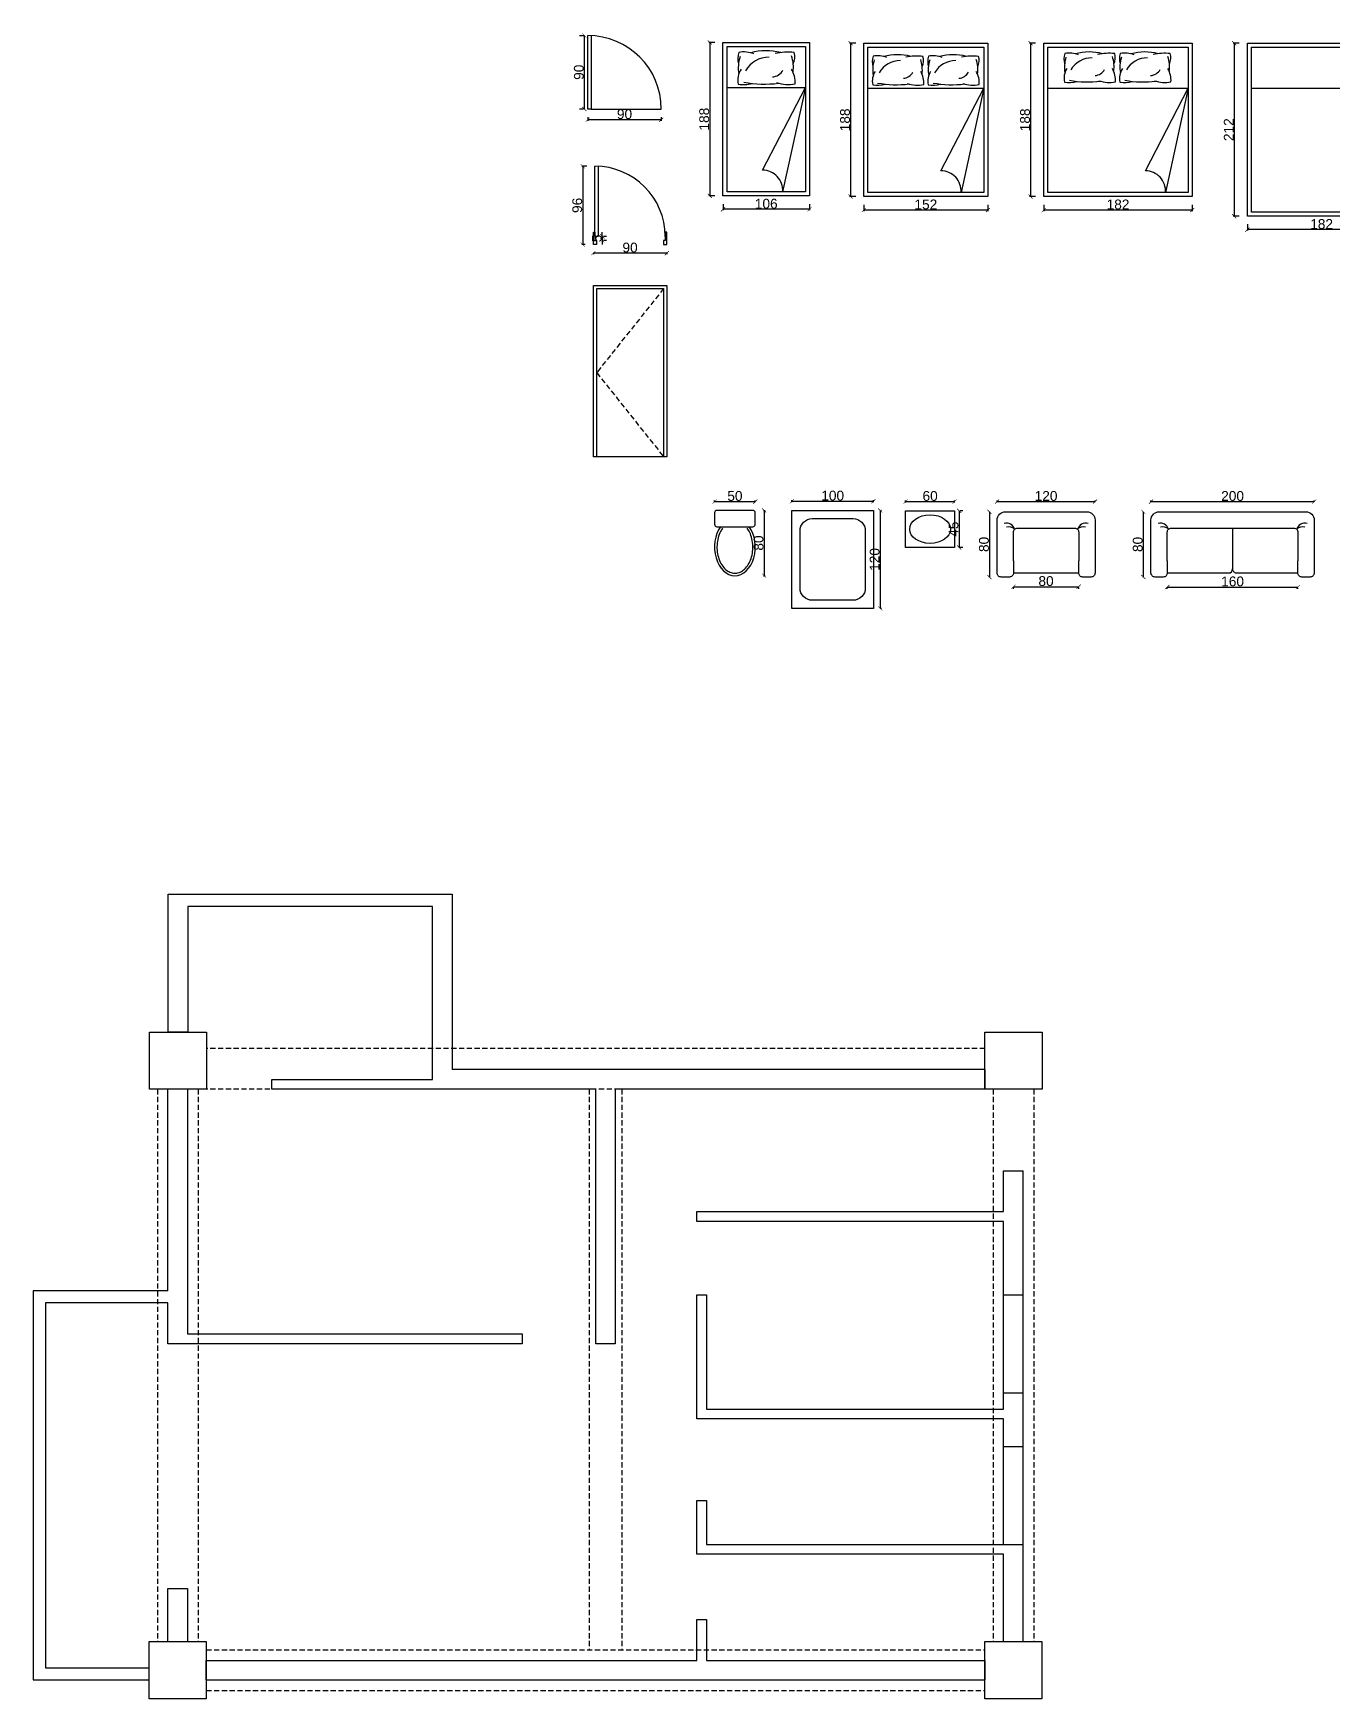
# Model space of a CAD drawing. Header units: millimetres. Extents: x -2628 to 3435, y -3699 to 2704.
# Drawn here: x 415 to 2008, y 663 to 2704 of the extents above; entities that cross this region are included whole.
import ezdxf

# ---------------------------------------------------------------- set-up
doc = ezdxf.new("R2010")
doc.units = ezdxf.units.MM
doc.header["$PDMODE"] = 35
doc.linetypes.add('HIDDEN', pattern=[9.525, 6.35, -3.175])
for name, color, linetype in [('01-結構住', 1, 'Continuous'), ('02-結構樑', 252, 'HIDDEN'), ('03-結構牆', 253, 'Continuous'), ('04-門線', 94, 'Continuous'), ('06-傢俱', 6, 'Continuous'), ('07-衛浴', 160, 'Continuous'), ('10-標註', 140, 'Continuous')]:
    doc.layers.add(name, color=color, linetype=linetype)
doc.styles.get("Standard").update_dxf_attribs({"font": 'arial.ttf'})
doc.dimstyles.new('ISO-30', dxfattribs={"dimtxt": 12, "dimasz": 5, "dimexe": 1.25, "dimexo": 10, "dimtad": 1, "dimdec": 1, "dimrnd": 0.5, "dimdsep": 46, "dimtxsty": 'Standard', "dimblk": 'ARCHTICK', "dimcen": 2.5, "dimadec": 0, "dimazin": 0, "dimtfac": 1, "dimtdec": 1, "dimtix": 1, "dimtmove": 0, "dimatfit": 3, "dimldrblk": 'ARCHTICK', "dimfxl": 15, "dimarcsym": 0})

# ---------------------------------------------------------------- blocks, each defined once
blk = doc.blocks.new('_ArchTick')
at = {"color": 0, "linetype": 'ByBlock', "const_width": 0.15}
blk.add_lwpolyline([(-0.5, -0.5), (0.5, 0.5)], dxfattribs=at)
blk = doc.blocks.new('*D1')
at = {"layer": '10-標註', "color": 0, "lineweight": -2, "transparency": 16777216}
for p, q in [((1250.1, 2129.6), (1250.1, 2131.6)), ((1250.1, 2130.3), (1300.1, 2130.3)), ((1300.1, 2129.6), (1300.1, 2131.6))]:
    blk.add_line(p, q, dxfattribs=at)
at = {"layer": 'Defpoints', "color": 0, "transparency": 16777216}
for p in [(1300.1, 2130.3), (1250.1, 2119.6), (1300.1, 2119.6)]:
    blk.add_point(p, dxfattribs=at)
at = {"layer": '10-標註', "color": 0, "lineweight": -2, "transparency": 16777216, "xscale": 5, "yscale": 5, "zscale": 5, "rotation": 180}
blk.add_blockref('_ArchTick', (1250.1, 2130.3), dxfattribs=at)
at = {"layer": '10-標註', "color": 0, "lineweight": -2, "transparency": 16777216, "xscale": 5, "yscale": 5, "zscale": 5}
blk.add_blockref('_ArchTick', (1300.1, 2130.3), dxfattribs=at)
at = {"layer": '10-標註', "color": 0, "transparency": 16777216, "insert": (1275.1, 2137.1), "char_height": 12, "attachment_point": 5}
blk.add_mtext('50', dxfattribs=at)
blk = doc.blocks.new('*D2')
at = {"layer": '10-標註', "color": 0, "lineweight": -2, "transparency": 16777216}
for p, q in [((1310.1, 2119.5), (1312.1, 2119.5)), ((1310.9, 2119.5), (1310.9, 2039.5)), ((1310.1, 2039.5), (1312.1, 2039.5))]:
    blk.add_line(p, q, dxfattribs=at)
at = {"layer": 'Defpoints', "color": 0, "transparency": 16777216}
for p in [(1300.1, 2119.5), (1300.1, 2039.5), (1310.9, 2039.5)]:
    blk.add_point(p, dxfattribs=at)
at = {"layer": '10-標註', "color": 0, "lineweight": -2, "transparency": 16777216, "xscale": 5, "yscale": 5, "zscale": 5}
for p, rotation in [((1310.9, 2119.5), 90), ((1310.9, 2039.5), 270)]:
    blk.add_blockref('_ArchTick', p, dxfattribs=dict(at, rotation=rotation))
at = {"layer": '10-標註', "color": 0, "transparency": 16777216, "insert": (1304.1, 2079.5), "char_height": 12, "attachment_point": 5, "rotation": 90}
blk.add_mtext('80', dxfattribs=at)
blk = doc.blocks.new('*D3')
at = {"layer": '10-標註', "color": 0, "lineweight": -2, "transparency": 16777216}
for p, q in [((1344.9, 2129.4), (1344.9, 2132)), ((1344.9, 2130.7), (1444.9, 2130.7)), ((1444.9, 2129.4), (1444.9, 2132))]:
    blk.add_line(p, q, dxfattribs=at)
at = {"layer": 'Defpoints', "color": 0, "transparency": 16777216}
for p in [(1444.9, 2130.7), (1344.9, 2119.4), (1444.9, 2119.4)]:
    blk.add_point(p, dxfattribs=at)
at = {"layer": '10-標註', "color": 0, "lineweight": -2, "transparency": 16777216, "xscale": 5, "yscale": 5, "zscale": 5, "rotation": 180}
blk.add_blockref('_ArchTick', (1344.9, 2130.7), dxfattribs=at)
at = {"layer": '10-標註', "color": 0, "lineweight": -2, "transparency": 16777216, "xscale": 5, "yscale": 5, "zscale": 5}
blk.add_blockref('_ArchTick', (1444.9, 2130.7), dxfattribs=at)
at = {"layer": '10-標註', "color": 0, "transparency": 16777216, "insert": (1394.9, 2137.5), "char_height": 12, "attachment_point": 5}
blk.add_mtext('100', dxfattribs=at)
blk = doc.blocks.new('*D4')
at = {"layer": '10-標註', "color": 0, "lineweight": -2, "transparency": 16777216}
for p, q in [((1453.2, 2119.4), (1453.2, 1999.4)), ((1454.9, 2119.4), (1454.4, 2119.4)), ((1454.9, 1999.4), (1454.4, 1999.4))]:
    blk.add_line(p, q, dxfattribs=at)
at = {"layer": 'Defpoints', "color": 0, "transparency": 16777216}
for p in [(1444.9, 2119.4), (1444.9, 1999.4), (1453.2, 1999.4)]:
    blk.add_point(p, dxfattribs=at)
at = {"layer": '10-標註', "color": 0, "lineweight": -2, "transparency": 16777216, "xscale": 5, "yscale": 5, "zscale": 5}
for p, rotation in [((1453.2, 2119.4), 90), ((1453.2, 1999.4), 270)]:
    blk.add_blockref('_ArchTick', p, dxfattribs=dict(at, rotation=rotation))
at = {"layer": '10-標註', "color": 0, "transparency": 16777216, "insert": (1446.4, 2059.4), "char_height": 12, "attachment_point": 5, "rotation": 90}
blk.add_mtext('120', dxfattribs=at)
blk = doc.blocks.new('*D5')
at = {"layer": '10-標註', "color": 0, "lineweight": -2, "transparency": 16777216}
for p, q in [((1484.3, 2129), (1484.3, 2131.6)), ((1484.3, 2130.3), (1544.3, 2130.3)), ((1544.3, 2129), (1544.3, 2131.6))]:
    blk.add_line(p, q, dxfattribs=at)
at = {"layer": 'Defpoints', "color": 0, "transparency": 16777216}
for p in [(1544.3, 2130.3), (1484.3, 2119), (1544.3, 2119)]:
    blk.add_point(p, dxfattribs=at)
at = {"layer": '10-標註', "color": 0, "lineweight": -2, "transparency": 16777216, "xscale": 5, "yscale": 5, "zscale": 5, "rotation": 180}
blk.add_blockref('_ArchTick', (1484.3, 2130.3), dxfattribs=at)
at = {"layer": '10-標註', "color": 0, "lineweight": -2, "transparency": 16777216, "xscale": 5, "yscale": 5, "zscale": 5}
blk.add_blockref('_ArchTick', (1544.3, 2130.3), dxfattribs=at)
at = {"layer": '10-標註', "color": 0, "transparency": 16777216, "insert": (1514.3, 2137.1), "char_height": 12, "attachment_point": 5}
blk.add_mtext('60', dxfattribs=at)
blk = doc.blocks.new('*D6')
at = {"layer": '10-標註', "color": 0, "lineweight": -2, "transparency": 16777216}
for p, q in [((1549.9, 2119), (1549.9, 2074)), ((1554.3, 2119), (1551.1, 2119)), ((1554.3, 2074), (1551.1, 2074))]:
    blk.add_line(p, q, dxfattribs=at)
at = {"layer": 'Defpoints', "color": 0, "transparency": 16777216}
for p in [(1544.3, 2119), (1544.3, 2074), (1549.9, 2074)]:
    blk.add_point(p, dxfattribs=at)
at = {"layer": '10-標註', "color": 0, "lineweight": -2, "transparency": 16777216, "xscale": 5, "yscale": 5, "zscale": 5}
for p, rotation in [((1549.9, 2119), 90), ((1549.9, 2074), 270)]:
    blk.add_blockref('_ArchTick', p, dxfattribs=dict(at, rotation=rotation))
at = {"layer": '10-標註', "color": 0, "transparency": 16777216, "insert": (1543.1, 2096.5), "char_height": 12, "attachment_point": 5, "rotation": 90}
blk.add_mtext('45', dxfattribs=at)
blk = doc.blocks.new('*D7')
at = {"layer": '10-標註', "color": 0, "lineweight": -2, "transparency": 16777216}
for p, q in [((1596.4, 2130), (1596.4, 2131.6)), ((1596.4, 2130.3), (1716.4, 2130.3)), ((1716.4, 2130), (1716.4, 2131.6))]:
    blk.add_line(p, q, dxfattribs=at)
at = {"layer": 'Defpoints', "color": 0, "transparency": 16777216}
for p in [(1716.4, 2130.3), (1596.4, 2120), (1716.4, 2120)]:
    blk.add_point(p, dxfattribs=at)
at = {"layer": '10-標註', "color": 0, "lineweight": -2, "transparency": 16777216, "xscale": 5, "yscale": 5, "zscale": 5, "rotation": 180}
blk.add_blockref('_ArchTick', (1596.4, 2130.3), dxfattribs=at)
at = {"layer": '10-標註', "color": 0, "lineweight": -2, "transparency": 16777216, "xscale": 5, "yscale": 5, "zscale": 5}
blk.add_blockref('_ArchTick', (1716.4, 2130.3), dxfattribs=at)
at = {"layer": '10-標註', "color": 0, "transparency": 16777216, "insert": (1656.4, 2137.1), "char_height": 12, "attachment_point": 5}
blk.add_mtext('120', dxfattribs=at)
blk = doc.blocks.new('*D8')
at = {"layer": '10-標註', "color": 0, "lineweight": -2, "transparency": 16777216}
for p, q in [((1585.8, 2117.8), (1585.8, 2117.8)), ((1587, 2117.8), (1587, 2037.8)), ((1585.8, 2037.8), (1585.8, 2037.8))]:
    blk.add_line(p, q, dxfattribs=at)
at = {"layer": 'Defpoints', "color": 0, "transparency": 16777216}
for p in [(1595.8, 2117.8), (1587, 2037.8), (1595.8, 2037.8)]:
    blk.add_point(p, dxfattribs=at)
at = {"layer": '10-標註', "color": 0, "lineweight": -2, "transparency": 16777216, "xscale": 5, "yscale": 5, "zscale": 5}
for p, rotation in [((1587, 2117.8), 90), ((1587, 2037.8), 270)]:
    blk.add_blockref('_ArchTick', p, dxfattribs=dict(at, rotation=rotation))
at = {"layer": '10-標註', "color": 0, "transparency": 16777216, "insert": (1580.3, 2077.8), "char_height": 12, "attachment_point": 5, "rotation": 90}
blk.add_mtext('80', dxfattribs=at)
blk = doc.blocks.new('*D9')
at = {"layer": '10-標註', "color": 0, "lineweight": -2, "transparency": 16777216}
for p, q in [((1785, 2130), (1785, 2131.6)), ((1785, 2130.3), (1985, 2130.3)), ((1985, 2130), (1985, 2131.6))]:
    blk.add_line(p, q, dxfattribs=at)
at = {"layer": 'Defpoints', "color": 0, "transparency": 16777216}
for p in [(1985, 2130.3), (1785, 2120), (1985, 2120)]:
    blk.add_point(p, dxfattribs=at)
at = {"layer": '10-標註', "color": 0, "lineweight": -2, "transparency": 16777216, "xscale": 5, "yscale": 5, "zscale": 5, "rotation": 180}
blk.add_blockref('_ArchTick', (1785, 2130.3), dxfattribs=at)
at = {"layer": '10-標註', "color": 0, "lineweight": -2, "transparency": 16777216, "xscale": 5, "yscale": 5, "zscale": 5}
blk.add_blockref('_ArchTick', (1985, 2130.3), dxfattribs=at)
at = {"layer": '10-標註', "color": 0, "transparency": 16777216, "insert": (1885, 2137.1), "char_height": 12, "attachment_point": 5}
blk.add_mtext('200', dxfattribs=at)
blk = doc.blocks.new('*D10')
at = {"layer": '10-標註', "color": 0, "lineweight": -2, "transparency": 16777216}
for p, q in [((1774.3, 2117.8), (1774.3, 2117.8)), ((1775.6, 2117.8), (1775.6, 2037.8)), ((1774.3, 2037.8), (1774.3, 2037.8))]:
    blk.add_line(p, q, dxfattribs=at)
at = {"layer": 'Defpoints', "color": 0, "transparency": 16777216}
for p in [(1784.3, 2117.8), (1775.6, 2037.8), (1784.3, 2037.8)]:
    blk.add_point(p, dxfattribs=at)
at = {"layer": '10-標註', "color": 0, "lineweight": -2, "transparency": 16777216, "xscale": 5, "yscale": 5, "zscale": 5}
for p, rotation in [((1775.6, 2117.8), 90), ((1775.6, 2037.8), 270)]:
    blk.add_blockref('_ArchTick', p, dxfattribs=dict(at, rotation=rotation))
at = {"layer": '10-標註', "color": 0, "transparency": 16777216, "insert": (1768.8, 2077.8), "char_height": 12, "attachment_point": 5, "rotation": 90}
blk.add_mtext('80', dxfattribs=at)
blk = doc.blocks.new('*D11')
at = {"layer": '10-標註', "color": 0, "lineweight": -2, "transparency": 16777216}
for p, q in [((1616.4, 2026), (1696.4, 2026)), ((1616.4, 2023.5), (1616.4, 2024.8)), ((1696.4, 2023.5), (1696.4, 2024.8))]:
    blk.add_line(p, q, dxfattribs=at)
at = {"layer": 'Defpoints', "color": 0, "transparency": 16777216}
for p in [(1616.4, 2033.5), (1696.4, 2033.5), (1696.4, 2026)]:
    blk.add_point(p, dxfattribs=at)
at = {"layer": '10-標註', "color": 0, "lineweight": -2, "transparency": 16777216, "xscale": 5, "yscale": 5, "zscale": 5, "rotation": 180}
blk.add_blockref('_ArchTick', (1616.4, 2026), dxfattribs=at)
at = {"layer": '10-標註', "color": 0, "lineweight": -2, "transparency": 16777216, "xscale": 5, "yscale": 5, "zscale": 5}
blk.add_blockref('_ArchTick', (1696.4, 2026), dxfattribs=at)
at = {"layer": '10-標註', "color": 0, "transparency": 16777216, "insert": (1656.4, 2032.8), "char_height": 12, "attachment_point": 5}
blk.add_mtext('80', dxfattribs=at)
blk = doc.blocks.new('*D12')
at = {"layer": '10-標註', "color": 0, "lineweight": -2, "transparency": 16777216}
for p, q in [((1805, 2025.6), (1965, 2025.6)), ((1805, 2023.3), (1805, 2024.4)), ((1965, 2023.3), (1965, 2024.4))]:
    blk.add_line(p, q, dxfattribs=at)
at = {"layer": 'Defpoints', "color": 0, "transparency": 16777216}
for p in [(1805, 2033.3), (1965, 2033.3), (1965, 2025.6)]:
    blk.add_point(p, dxfattribs=at)
at = {"layer": '10-標註', "color": 0, "lineweight": -2, "transparency": 16777216, "xscale": 5, "yscale": 5, "zscale": 5, "rotation": 180}
blk.add_blockref('_ArchTick', (1805, 2025.6), dxfattribs=at)
at = {"layer": '10-標註', "color": 0, "lineweight": -2, "transparency": 16777216, "xscale": 5, "yscale": 5, "zscale": 5}
blk.add_blockref('_ArchTick', (1965, 2025.6), dxfattribs=at)
at = {"layer": '10-標註', "color": 0, "transparency": 16777216, "insert": (1885, 2032.4), "char_height": 12, "attachment_point": 5}
blk.add_mtext('160', dxfattribs=at)
blk = doc.blocks.new('*D28')
at = {"layer": '10-標註', "color": 0, "lineweight": -2, "transparency": 16777216}
for p, q in [((1084.8, 2701.5), (1089.4, 2701.5)), ((1090.6, 2611.5), (1090.6, 2701.5)), ((1084.8, 2611.5), (1089.4, 2611.5))]:
    blk.add_line(p, q, dxfattribs=at)
at = {"layer": 'Defpoints', "color": 0, "transparency": 16777216}
for p in [(1090.6, 2701.5), (1094.8, 2701.5), (1094.8, 2611.5)]:
    blk.add_point(p, dxfattribs=at)
at = {"layer": '10-標註', "color": 0, "lineweight": -2, "transparency": 16777216, "xscale": 5, "yscale": 5, "zscale": 5}
for p, rotation in [((1090.6, 2701.5), 90), ((1090.6, 2611.5), 270)]:
    blk.add_blockref('_ArchTick', p, dxfattribs=dict(at, rotation=rotation))
at = {"layer": '10-標註', "color": 0, "transparency": 16777216, "insert": (1083.9, 2656.5), "char_height": 12, "attachment_point": 5, "rotation": 90}
blk.add_mtext('90', dxfattribs=at)
blk = doc.blocks.new('*D29')
at = {"layer": '10-標註', "color": 0, "lineweight": -2, "transparency": 16777216}
for p, q in [((1112.6, 2455.3), (1112.6, 2460.3)), ((1112.6, 2455.3), (1112.6, 2450.3)), ((1112.6, 2450.3), (1112.6, 2445.3)), ((1117.6, 2455.3), (1113.9, 2455.3)), ((1117.6, 2450.3), (1113.9, 2450.3))]:
    blk.add_line(p, q, dxfattribs=at)
at = {"layer": 'Defpoints', "color": 0, "transparency": 16777216}
for p in [(1107.6, 2455.3), (1107.6, 2450.3), (1112.6, 2450.3)]:
    blk.add_point(p, dxfattribs=at)
at = {"layer": '10-標註', "color": 0, "lineweight": -2, "transparency": 16777216, "xscale": 5, "yscale": 5, "zscale": 5}
for p, rotation in [((1112.6, 2455.3), 270), ((1112.6, 2450.3), 90)]:
    blk.add_blockref('_ArchTick', p, dxfattribs=dict(at, rotation=rotation))
at = {"layer": '10-標註', "color": 0, "transparency": 16777216, "insert": (1105.9, 2452.8), "char_height": 12, "attachment_point": 5, "rotation": 90}
blk.add_mtext('5', dxfattribs=at)
blk = doc.blocks.new('*D30')
at = {"layer": '10-標註', "color": 0, "lineweight": -2, "transparency": 16777216}
for p, q in [((1093.6, 2541.3), (1087.4, 2541.3)), ((1088.6, 2541.3), (1088.6, 2445.3)), ((1091.6, 2445.3), (1087.4, 2445.3))]:
    blk.add_line(p, q, dxfattribs=at)
at = {"layer": 'Defpoints', "color": 0, "transparency": 16777216}
for p in [(1103.6, 2541.3), (1088.6, 2445.3), (1101.6, 2445.3)]:
    blk.add_point(p, dxfattribs=at)
at = {"layer": '10-標註', "color": 0, "lineweight": -2, "transparency": 16777216, "xscale": 5, "yscale": 5, "zscale": 5}
for p, rotation in [((1088.6, 2541.3), 90), ((1088.6, 2445.3), 270)]:
    blk.add_blockref('_ArchTick', p, dxfattribs=dict(at, rotation=rotation))
at = {"layer": '10-標註', "color": 0, "transparency": 16777216, "insert": (1081.9, 2493.3), "char_height": 12, "attachment_point": 5, "rotation": 90}
blk.add_mtext('96', dxfattribs=at)
blk = doc.blocks.new('*D31')
at = {"layer": '10-標註', "color": 0, "lineweight": -2, "transparency": 16777216}
for p, q in [((1101.6, 2435.3), (1101.6, 2433.6)), ((1191.6, 2434.8), (1101.6, 2434.8)), ((1191.6, 2435.3), (1191.6, 2433.6))]:
    blk.add_line(p, q, dxfattribs=at)
at = {"layer": 'Defpoints', "color": 0, "transparency": 16777216}
for p in [(1101.6, 2445.3), (1101.6, 2434.8), (1191.6, 2445.3)]:
    blk.add_point(p, dxfattribs=at)
at = {"layer": '10-標註', "color": 0, "lineweight": -2, "transparency": 16777216, "xscale": 5, "yscale": 5, "zscale": 5, "rotation": 180}
blk.add_blockref('_ArchTick', (1101.6, 2434.8), dxfattribs=at)
at = {"layer": '10-標註', "color": 0, "lineweight": -2, "transparency": 16777216, "xscale": 5, "yscale": 5, "zscale": 5}
blk.add_blockref('_ArchTick', (1191.6, 2434.8), dxfattribs=at)
at = {"layer": '10-標註', "color": 0, "transparency": 16777216, "insert": (1146.6, 2441.6), "char_height": 12, "attachment_point": 5}
blk.add_mtext('90', dxfattribs=at)
blk = doc.blocks.new('*D32')
at = {"layer": '10-標註', "color": 0, "lineweight": -2, "transparency": 16777216}
for p, q in [((1094.8, 2601.5), (1094.8, 2597.1)), ((1184.8, 2598.3), (1094.8, 2598.3)), ((1184.8, 2601.5), (1184.8, 2597.1))]:
    blk.add_line(p, q, dxfattribs=at)
at = {"layer": 'Defpoints', "color": 0, "transparency": 16777216}
for p in [(1094.8, 2611.5), (1094.8, 2598.3), (1184.8, 2611.5)]:
    blk.add_point(p, dxfattribs=at)
at = {"layer": '10-標註', "color": 0, "lineweight": -2, "transparency": 16777216, "xscale": 5, "yscale": 5, "zscale": 5, "rotation": 180}
blk.add_blockref('_ArchTick', (1094.8, 2598.3), dxfattribs=at)
at = {"layer": '10-標註', "color": 0, "lineweight": -2, "transparency": 16777216, "xscale": 5, "yscale": 5, "zscale": 5}
blk.add_blockref('_ArchTick', (1184.8, 2598.3), dxfattribs=at)
at = {"layer": '10-標註', "color": 0, "transparency": 16777216, "insert": (1139.8, 2605.1), "char_height": 12, "attachment_point": 5}
blk.add_mtext('90', dxfattribs=at)
blk = doc.blocks.new('*D33')
at = {"layer": '10-標註', "color": 0, "lineweight": -2, "transparency": 16777216}
for p, q in [((1250.5, 2693), (1243, 2693)), ((1244.3, 2693), (1244.3, 2505)), ((1250.5, 2505), (1243, 2505))]:
    blk.add_line(p, q, dxfattribs=at)
at = {"layer": 'Defpoints', "color": 0, "transparency": 16777216}
for p in [(1260.5, 2693), (1244.3, 2505), (1260.5, 2505)]:
    blk.add_point(p, dxfattribs=at)
at = {"layer": '10-標註', "color": 0, "lineweight": -2, "transparency": 16777216, "xscale": 5, "yscale": 5, "zscale": 5}
for p, rotation in [((1244.3, 2693), 90), ((1244.3, 2505), 270)]:
    blk.add_blockref('_ArchTick', p, dxfattribs=dict(at, rotation=rotation))
at = {"layer": '10-標註', "color": 0, "transparency": 16777216, "insert": (1237.5, 2599), "char_height": 12, "attachment_point": 5, "rotation": 90}
blk.add_mtext('188', dxfattribs=at)
blk = doc.blocks.new('*D34')
at = {"layer": '10-標註', "color": 0, "lineweight": -2, "transparency": 16777216}
for p, q in [((1260.5, 2495), (1260.5, 2487.3)), ((1366.5, 2495), (1366.5, 2487.3)), ((1366.5, 2488.5), (1260.5, 2488.5))]:
    blk.add_line(p, q, dxfattribs=at)
at = {"layer": 'Defpoints', "color": 0, "transparency": 16777216}
for p in [(1260.5, 2505), (1366.5, 2505), (1260.5, 2488.5)]:
    blk.add_point(p, dxfattribs=at)
at = {"layer": '10-標註', "color": 0, "lineweight": -2, "transparency": 16777216, "xscale": 5, "yscale": 5, "zscale": 5, "rotation": 180}
blk.add_blockref('_ArchTick', (1260.5, 2488.5), dxfattribs=at)
at = {"layer": '10-標註', "color": 0, "lineweight": -2, "transparency": 16777216, "xscale": 5, "yscale": 5, "zscale": 5}
blk.add_blockref('_ArchTick', (1366.5, 2488.5), dxfattribs=at)
at = {"layer": '10-標註', "color": 0, "transparency": 16777216, "insert": (1313.5, 2495.3), "char_height": 12, "attachment_point": 5}
blk.add_mtext('106', dxfattribs=at)
blk = doc.blocks.new('*D36')
at = {"layer": '10-標註', "color": 0, "lineweight": -2, "transparency": 16777216}
for p, q in [((1423.1, 2692.1), (1415.6, 2692.1)), ((1416.9, 2692.1), (1416.9, 2504.1)), ((1423.1, 2504.1), (1415.6, 2504.1))]:
    blk.add_line(p, q, dxfattribs=at)
at = {"layer": 'Defpoints', "color": 0, "transparency": 16777216}
for p in [(1433.1, 2692.1), (1416.9, 2504.1), (1433.1, 2504.1)]:
    blk.add_point(p, dxfattribs=at)
at = {"layer": '10-標註', "color": 0, "lineweight": -2, "transparency": 16777216, "xscale": 5, "yscale": 5, "zscale": 5}
for p, rotation in [((1416.9, 2692.1), 90), ((1416.9, 2504.1), 270)]:
    blk.add_blockref('_ArchTick', p, dxfattribs=dict(at, rotation=rotation))
at = {"layer": '10-標註', "color": 0, "transparency": 16777216, "insert": (1410.1, 2598.1), "char_height": 12, "attachment_point": 5, "rotation": 90}
blk.add_mtext('188', dxfattribs=at)
blk = doc.blocks.new('*D37')
at = {"layer": '10-標註', "color": 0, "lineweight": -2, "transparency": 16777216}
for p, q in [((1433.1, 2494.1), (1433.1, 2486.4)), ((1585.1, 2494.1), (1585.1, 2486.4)), ((1585.1, 2487.6), (1433.1, 2487.6))]:
    blk.add_line(p, q, dxfattribs=at)
at = {"layer": 'Defpoints', "color": 0, "transparency": 16777216}
for p in [(1433.1, 2504.1), (1585.1, 2504.1), (1433.1, 2487.6)]:
    blk.add_point(p, dxfattribs=at)
at = {"layer": '10-標註', "color": 0, "lineweight": -2, "transparency": 16777216, "xscale": 5, "yscale": 5, "zscale": 5, "rotation": 180}
blk.add_blockref('_ArchTick', (1433.1, 2487.6), dxfattribs=at)
at = {"layer": '10-標註', "color": 0, "lineweight": -2, "transparency": 16777216, "xscale": 5, "yscale": 5, "zscale": 5}
blk.add_blockref('_ArchTick', (1585.1, 2487.6), dxfattribs=at)
at = {"layer": '10-標註', "color": 0, "transparency": 16777216, "insert": (1509.1, 2494.4), "char_height": 12, "attachment_point": 5}
blk.add_mtext('152', dxfattribs=at)
blk = doc.blocks.new('*D38')
at = {"layer": '10-標註', "color": 0, "lineweight": -2, "transparency": 16777216}
for p, q in [((1643.6, 2692.1), (1636.2, 2692.1)), ((1637.4, 2692.1), (1637.4, 2504.1)), ((1643.6, 2504.1), (1636.2, 2504.1))]:
    blk.add_line(p, q, dxfattribs=at)
at = {"layer": 'Defpoints', "color": 0, "transparency": 16777216}
for p in [(1653.6, 2692.1), (1637.4, 2504.1), (1653.6, 2504.1)]:
    blk.add_point(p, dxfattribs=at)
at = {"layer": '10-標註', "color": 0, "lineweight": -2, "transparency": 16777216, "xscale": 5, "yscale": 5, "zscale": 5}
for p, rotation in [((1637.4, 2692.1), 90), ((1637.4, 2504.1), 270)]:
    blk.add_blockref('_ArchTick', p, dxfattribs=dict(at, rotation=rotation))
at = {"layer": '10-標註', "color": 0, "transparency": 16777216, "insert": (1630.7, 2598.1), "char_height": 12, "attachment_point": 5, "rotation": 90}
blk.add_mtext('188', dxfattribs=at)
blk = doc.blocks.new('*D39')
at = {"layer": '10-標註', "color": 0, "lineweight": -2, "transparency": 16777216}
for p, q in [((1653.6, 2494.1), (1653.6, 2486.4)), ((1835.6, 2494.1), (1835.6, 2486.4)), ((1835.6, 2487.6), (1653.6, 2487.6))]:
    blk.add_line(p, q, dxfattribs=at)
at = {"layer": 'Defpoints', "color": 0, "transparency": 16777216}
for p in [(1653.6, 2504.1), (1835.6, 2504.1), (1653.6, 2487.6)]:
    blk.add_point(p, dxfattribs=at)
at = {"layer": '10-標註', "color": 0, "lineweight": -2, "transparency": 16777216, "xscale": 5, "yscale": 5, "zscale": 5, "rotation": 180}
blk.add_blockref('_ArchTick', (1653.6, 2487.6), dxfattribs=at)
at = {"layer": '10-標註', "color": 0, "lineweight": -2, "transparency": 16777216, "xscale": 5, "yscale": 5, "zscale": 5}
blk.add_blockref('_ArchTick', (1835.6, 2487.6), dxfattribs=at)
at = {"layer": '10-標註', "color": 0, "transparency": 16777216, "insert": (1744.6, 2494.4), "char_height": 12, "attachment_point": 5}
blk.add_mtext('182', dxfattribs=at)
blk = doc.blocks.new('*D40')
at = {"layer": '10-標註', "color": 0, "lineweight": -2, "transparency": 16777216}
for p, q in [((1893.1, 2692.1), (1885.7, 2692.1)), ((1886.9, 2692.1), (1886.9, 2480.1)), ((1893.1, 2480.1), (1885.7, 2480.1))]:
    blk.add_line(p, q, dxfattribs=at)
at = {"layer": 'Defpoints', "color": 0, "transparency": 16777216}
for p in [(1903.1, 2692.1), (1886.9, 2480.1), (1903.1, 2480.1)]:
    blk.add_point(p, dxfattribs=at)
at = {"layer": '10-標註', "color": 0, "lineweight": -2, "transparency": 16777216, "xscale": 5, "yscale": 5, "zscale": 5}
for p, rotation in [((1886.9, 2692.1), 90), ((1886.9, 2480.1), 270)]:
    blk.add_blockref('_ArchTick', p, dxfattribs=dict(at, rotation=rotation))
at = {"layer": '10-標註', "color": 0, "transparency": 16777216, "insert": (1880.3, 2586.1), "char_height": 12, "attachment_point": 5, "rotation": 90}
blk.add_mtext('212', dxfattribs=at)
blk = doc.blocks.new('*D41')
at = {"layer": '10-標註', "color": 0, "lineweight": -2, "transparency": 16777216}
for p, q in [((1903.1, 2470.1), (1903.1, 2462.4)), ((2085.1, 2470.1), (2085.1, 2462.4)), ((2085.1, 2463.6), (1903.1, 2463.6))]:
    blk.add_line(p, q, dxfattribs=at)
at = {"layer": 'Defpoints', "color": 0, "transparency": 16777216}
for p in [(1903.1, 2480.1), (2085.1, 2480.1), (1903.1, 2463.6)]:
    blk.add_point(p, dxfattribs=at)
at = {"layer": '10-標註', "color": 0, "lineweight": -2, "transparency": 16777216, "xscale": 5, "yscale": 5, "zscale": 5, "rotation": 180}
blk.add_blockref('_ArchTick', (1903.1, 2463.6), dxfattribs=at)
at = {"layer": '10-標註', "color": 0, "lineweight": -2, "transparency": 16777216, "xscale": 5, "yscale": 5, "zscale": 5}
blk.add_blockref('_ArchTick', (2085.1, 2463.6), dxfattribs=at)
at = {"layer": '10-標註', "color": 0, "transparency": 16777216, "insert": (1994.1, 2470.4), "char_height": 12, "attachment_point": 5}
blk.add_mtext('182', dxfattribs=at)

msp = doc.modelspace()

# ---------------------------------------------------------------- linework, layer by layer
at = {"layer": '01-結構住'}
for points in [[(627.49, 1410.13), (557.49, 1410.13), (557.49, 1480.13), (627.49, 1480.13)], [(1651.49, 1410.13), (1581.49, 1410.13), (1581.49, 1480.13), (1651.49, 1480.13)], [(627.28, 663.13), (557.28, 663.13), (557.28, 733.13), (627.28, 733.13)], [(1651.28, 663.13), (1581.28, 663.13), (1581.28, 733.13), (1651.28, 733.13)]]:
    msp.add_lwpolyline(points, close=True, dxfattribs=at)
at = {"layer": '02-結構樑'}
for p, q in [((1581.49, 1460.13), (627.49, 1460.13)), ((567.49, 1410.14), (567.28, 733.14)), ((617.49, 1410.13), (617.28, 733.13)), ((1581.49, 1410.13), (627.49, 1410.13)), ((1096.49, 1410.13), (1096.49, 723.13)), ((1136.49, 1410.13), (1136.49, 723.13)), ((1591.49, 1410.13), (1591.49, 733.13)), ((1641.49, 1410.13), (1641.49, 733.13)), ((627.28, 723.13), (1581.28, 723.13)), ((627.28, 673.13), (1581.28, 673.13))]:
    msp.add_line(p, q, dxfattribs=at)
at = {"layer": '03-結構牆'}
for p, q in [((580.49, 1634.13), (580.49, 1649.13)), ((580.49, 1649.13), (904.49, 1649.13)), ((580.49, 1480.13), (580.49, 1634.13)), ((904.49, 1634.13), (604.49, 1634.13)), ((604.49, 1634.13), (604.49, 1480.13)), ((904.49, 1649.13), (928.49, 1649.13)), ((904.49, 1422.13), (904.49, 1634.13)), ((928.49, 1649.13), (928.49, 1434.13)), ((604.49, 1480.13), (580.49, 1480.13)), ((1581.49, 1434.13), (928.49, 1434.13)), ((1581.49, 1434.13), (1581.49, 1410.13)), ((580.28, 1163.13), (580.28, 1410.13)), ((604.28, 1410.13), (580.28, 1410.13)), ((604.28, 1410.13), (604.28, 1110.13)), ((707.49, 1410.13), (707.49, 1422.13)), ((707.49, 1422.13), (904.49, 1422.13)), ((904.49, 1410.13), (707.49, 1410.13)), ((1104.49, 1410.13), (904.49, 1410.13)), ((1104.49, 1098.13), (1104.49, 1410.13)), ((1128.49, 1410.13), (1128.49, 1098.13)), ((1581.49, 1410.13), (1128.49, 1410.13)), ((1604.28, 1310.13), (1628.28, 1310.13)), ((1604.28, 1260.13), (1604.28, 1310.13)), ((1628.28, 733.13), (1628.28, 1310.13)), ((1228.28, 1248.13), (1228.28, 1260.13)), ((1228.28, 1260.13), (1604.28, 1260.13)), ((1604.28, 1248.13), (1228.28, 1248.13)), ((1604.28, 1018.13), (1604.28, 1248.13)), ((580.28, 1163.13), (415.28, 1163.13)), ((415.28, 1163.13), (415.28, 686.13)), ((580.28, 1148.13), (430.28, 1148.13)), ((430.28, 1148.13), (430.28, 701.13)), ((580.28, 1098.13), (580.28, 1148.13)), ((580.28, 1098.13), (580.28, 1148.13)), ((1228.28, 1006.13), (1228.28, 1158.13)), ((1228.28, 1158.13), (1240.28, 1158.13)), ((1240.28, 1158.13), (1240.28, 1018.13)), ((1604.28, 1158.13), (1628.28, 1158.13)), ((604.28, 1110.13), (1014.28, 1110.13)), ((1014.28, 1110.13), (1014.28, 1098.13)), ((604.28, 1098.13), (580.28, 1098.13)), ((1014.28, 1098.13), (604.28, 1098.13)), ((1128.49, 1098.13), (1104.49, 1098.13)), ((1604.28, 1038.13), (1628.28, 1038.13)), ((1604.28, 1006.13), (1228.28, 1006.13)), ((1240.28, 1018.13), (1604.28, 1018.13)), ((1604.28, 852.13), (1604.28, 1006.13)), ((1604.28, 972.13), (1628.28, 972.13)), ((1228.28, 840.13), (1228.28, 906.13)), ((1228.28, 906.13), (1240.28, 906.13)), ((1240.28, 906.13), (1240.28, 852.13)), ((1604.28, 840.13), (1228.28, 840.13)), ((1240.28, 852.13), (1604.28, 852.13)), ((1604.28, 852.13), (1628.28, 852.13)), ((1604.28, 733.13), (1604.28, 840.13)), ((580.28, 733.13), (580.28, 798.13)), ((580.28, 798.13), (604.28, 798.13)), ((604.28, 798.13), (604.28, 733.13)), ((1228.28, 710.13), (1228.28, 760.13)), ((1228.28, 760.13), (1240.28, 760.13)), ((1240.28, 760.13), (1240.28, 710.13)), ((580.28, 733.13), (604.28, 733.13)), ((1604.28, 733.13), (1628.28, 733.13)), ((430.28, 701.13), (557.28, 701.13)), ((557.28, 686.13), (557.28, 701.13)), ((627.28, 710.13), (1228.28, 710.13)), ((627.28, 686.13), (627.28, 710.13)), ((1240.28, 710.13), (1581.28, 710.13)), ((1581.28, 710.13), (1581.28, 686.13)), ((415.28, 686.13), (557.28, 686.13)), ((627.28, 686.13), (1581.28, 686.13))]:
    msp.add_line(p, q, dxfattribs=at)
at = {"layer": '04-門線'}
for p, q in [((1098.78, 2611.45), (1184.78, 2611.45)), ((1101.63, 2460.33), (1103.63, 2460.33)), ((1101.63, 2445.33), (1101.63, 2460.33)), ((1103.63, 2460.33), (1103.63, 2450.33)), ((1103.63, 2450.33), (1105.63, 2450.33)), ((1105.63, 2450.33), (1105.63, 2445.33)), ((1189.63, 2450.33), (1187.63, 2450.33)), ((1187.63, 2450.33), (1187.63, 2445.33)), ((1191.63, 2460.33), (1189.63, 2460.33)), ((1189.63, 2460.33), (1189.63, 2450.33)), ((1191.63, 2445.33), (1191.63, 2460.33)), ((1105.63, 2445.33), (1101.63, 2445.33)), ((1187.63, 2445.33), (1191.63, 2445.33)), ((1105.71, 2391.33), (1187.71, 2391.33)), ((1105.71, 2185.33), (1105.71, 2391.33)), ((1187.71, 2391.33), (1187.71, 2185.33))]:
    msp.add_line(p, q, dxfattribs=at)
at = {"layer": '04-門線', "linetype": 'HIDDEN'}
for p, q in [((1187.71, 2391.33), (1105.71, 2288.33)), ((1105.71, 2288.33), (1187.71, 2185.33))]:
    msp.add_line(p, q, dxfattribs=at)
at = {"layer": '04-門線'}
for points in [[(1098.78, 2701.36), (1098.78, 2611.45), (1094.78, 2611.45), (1094.78, 2701.45)], [(1107.63, 2541.23), (1107.63, 2455.33), (1103.63, 2455.33), (1103.63, 2541.33)]]:
    msp.add_lwpolyline(points, dxfattribs=at)
msp.add_lwpolyline([(1101.71, 2395.33), (1191.71, 2395.33), (1191.71, 2185.33), (1101.71, 2185.33)], close=True, dxfattribs=at)
for centre, radius in [((1094.78, 2611.45), 90), ((1103.63, 2455.33), 86)]:
    msp.add_arc(centre, radius, 0, 90, dxfattribs=at)
at = {"layer": '06-傢俱'}
for p, q in [((1265.48, 2637.99), (1361.48, 2637.99)), ((1308.93, 2536.62), (1361.48, 2637.99)), ((1361.48, 2637.99), (1333.6, 2509.99)), ((1361.48, 2637.99), (1361.48, 2509.99)), ((1361.48, 2637.99), (1361.48, 2509.99)), ((1438.09, 2637.09), (1580.09, 2637.09)), ((1527.54, 2535.72), (1580.09, 2637.09)), ((1580.09, 2637.09), (1552.21, 2509.09)), ((1580.09, 2637.09), (1580.09, 2509.09)), ((1580.09, 2637.09), (1580.09, 2509.09)), ((1658.61, 2637.09), (1830.61, 2637.09)), ((1778.07, 2535.72), (1830.61, 2637.09)), ((1830.61, 2637.09), (1802.74, 2509.09)), ((1830.61, 2637.09), (1830.61, 2509.09)), ((1830.61, 2637.09), (1830.61, 2509.09)), ((1908.13, 2637.09), (2080.13, 2637.09)), ((1884.99, 2097.78), (1884.99, 2047.78)), ((1616.44, 2042.78), (1696.44, 2042.78)), ((1804.99, 2042.78), (1879.99, 2042.78)), ((1889.99, 2042.78), (1964.99, 2042.78))]:
    msp.add_line(p, q, dxfattribs=at)
for points in [[(1260.48, 2692.99), (1366.48, 2692.99), (1366.48, 2504.99), (1260.48, 2504.99)], [(1265.48, 2687.99), (1361.48, 2687.99), (1361.48, 2509.99), (1265.48, 2509.99)], [(1433.09, 2692.09), (1585.09, 2692.09), (1585.09, 2504.09), (1433.09, 2504.09)], [(1438.09, 2687.09), (1580.09, 2687.09), (1580.09, 2509.09), (1438.09, 2509.09)], [(1653.61, 2692.09), (1835.61, 2692.09), (1835.61, 2504.09), (1653.61, 2504.09)], [(1658.61, 2687.09), (1830.61, 2687.09), (1830.61, 2509.09), (1658.61, 2509.09)], [(1903.13, 2692.09), (2085.13, 2692.09), (2085.13, 2480.09), (1903.13, 2480.09)], [(1908.13, 2687.09), (2080.13, 2687.09), (2080.13, 2485.09), (1908.13, 2485.09)]]:
    msp.add_lwpolyline(points, close=True, dxfattribs=at)
for points in [[(1616.44, 2057.78), (1616.44, 2042.78, -0.4142136), (1611.44, 2037.78), (1601.44, 2037.78, -0.4142136), (1596.44, 2042.78), (1596.44, 2107.78, -0.4142136), (1606.44, 2117.78), (1706.44, 2117.78, -0.4142136), (1716.44, 2107.78), (1716.44, 2042.78, -0.4142136), (1711.44, 2037.78), (1701.44, 2037.78, -0.4142136), (1696.44, 2042.78), (1696.44, 2057.78)], [(1804.99, 2057.78), (1804.99, 2042.78, -0.4142136), (1799.99, 2037.78), (1789.99, 2037.78, -0.4142136), (1784.99, 2042.78), (1784.99, 2107.78, -0.4142136), (1794.99, 2117.78), (1974.99, 2117.78, -0.4142136), (1984.99, 2107.78), (1984.99, 2042.78, -0.4142136), (1979.99, 2037.78), (1969.99, 2037.78, -0.4142136), (1964.99, 2042.78), (1964.99, 2057.78)], [(1616.44, 2057.78), (1616.44, 2092.78, -0.4142136), (1621.44, 2097.78), (1691.44, 2097.78, -0.4142136), (1696.44, 2092.78), (1696.44, 2057.78)], [(1804.99, 2057.78), (1804.99, 2092.78, -0.4142136), (1809.99, 2097.78), (1959.99, 2097.78, -0.4142136), (1964.99, 2092.78), (1964.99, 2057.78)]]:
    msp.add_lwpolyline(points, format="xyb", dxfattribs=at)
for centre, radius, start, end in [((1303.85, 2673.19), 25.28, 162.52765, 195.02889), ((1322.16, 2662.18), 42.95, 161.71702, 190.46853), ((1286, 2647.33), 34.03, 68.53407, 100.60053), ((1316.44, 2642), 32.8, 89.21488, 150.10201), ((1313.31, 2613.82), 69.08, 75.0075, 105.85965), ((1339.74, 2613.02), 68.07, 83.27956, 103.06166), ((1301.33, 2662.39), 45.48, 352.499, 18.13105), ((1329.21, 2675.04), 19.31, 334.18614, 16.83097), ((1466.13, 2669.29), 22.75, 162.52765, 195.02889), ((1450.07, 2646.02), 30.63, 68.53407, 100.60053), ((1474.65, 2615.86), 62.18, 75.0075, 105.85965), ((1498.43, 2615.14), 61.26, 83.27956, 103.06166), ((1488.96, 2670.95), 17.38, 334.18614, 16.83097), ((1534.13, 2669.29), 22.75, 162.52765, 195.02889), ((1518.06, 2646.02), 30.63, 68.53407, 100.60053), ((1542.64, 2615.86), 62.18, 75.0075, 105.85965), ((1566.43, 2615.14), 61.26, 83.27956, 103.06166), ((1556.96, 2670.95), 17.38, 334.18614, 16.83097), ((1701.07, 2672.64), 22.75, 162.52765, 195.02889), ((1717.54, 2662.73), 38.66, 161.71702, 190.46853), ((1685, 2649.36), 30.63, 68.53407, 100.60053), ((1712.39, 2644.57), 29.52, 89.21488, 150.10201), ((1709.58, 2619.2), 62.18, 75.0075, 105.85965), ((1733.37, 2618.49), 61.26, 83.27956, 103.06166), ((1698.8, 2662.92), 40.93, 352.499, 18.13105), ((1723.9, 2674.3), 17.38, 334.18614, 16.83097), ((1769.06, 2672.64), 22.75, 162.52765, 195.02889), ((1785.54, 2662.73), 38.66, 161.71702, 190.46853), ((1753, 2649.36), 30.63, 68.53407, 100.60053), ((1780.39, 2644.57), 29.52, 89.21488, 150.10201), ((1777.58, 2619.2), 62.18, 75.0075, 105.85965), ((1801.36, 2618.49), 61.26, 83.27956, 103.06166), ((1766.8, 2662.92), 40.93, 352.499, 18.13105), ((1791.89, 2674.3), 17.38, 334.18614, 16.83097), ((1302.9, 2647.07), 24.2, 147.13231, 192.19254), ((1319.91, 2666.84), 16.14, 273.72169, 330.98376), ((1317.63, 2644.45), 31.2, 355.77965, 30.34071), ((1465.28, 2645.79), 21.78, 147.13231, 192.19254), ((1482.61, 2659.38), 38.66, 161.71702, 190.46853), ((1477.46, 2641.22), 29.52, 89.21488, 150.10201), ((1480.59, 2663.58), 14.52, 273.72169, 330.98376), ((1463.87, 2659.57), 40.93, 352.499, 18.13105), ((1478.53, 2643.42), 28.08, 355.77965, 30.34071), ((1533.27, 2645.79), 21.78, 147.13231, 192.19254), ((1550.6, 2659.38), 38.66, 161.71702, 190.46853), ((1545.45, 2641.22), 29.52, 89.21488, 150.10201), ((1548.59, 2663.58), 14.52, 273.72169, 330.98376), ((1531.86, 2659.57), 40.93, 352.499, 18.13105), ((1546.53, 2643.42), 28.08, 355.77965, 30.34071), ((1700.21, 2649.13), 21.78, 147.13231, 192.19254), ((1715.53, 2666.92), 14.52, 273.72169, 330.98376), ((1713.47, 2646.76), 28.08, 355.77965, 30.34071), ((1768.21, 2649.13), 21.78, 147.13231, 192.19254), ((1783.52, 2666.92), 14.52, 273.72169, 330.98376), ((1781.46, 2646.76), 28.08, 355.77965, 30.34071), ((1285.97, 2674.63), 33.35, 258.37261, 287.59954), ((1311.69, 2786.86), 144.87, 259.75738, 276.74907), ((1340.58, 2686.37), 44.97, 251.42576, 280.46535), ((1450.04, 2670.59), 30.02, 258.37261, 287.59954), ((1473.19, 2771.59), 130.38, 259.75738, 276.74907), ((1499.19, 2681.15), 40.47, 251.42576, 280.46535), ((1518.03, 2670.59), 30.02, 258.37261, 287.59954), ((1541.18, 2771.59), 130.38, 259.75738, 276.74907), ((1567.18, 2681.15), 40.47, 251.42576, 280.46535), ((1684.97, 2673.93), 30.02, 258.37261, 287.59954), ((1708.12, 2774.94), 130.38, 259.75738, 276.74907), ((1734.12, 2684.5), 40.47, 251.42576, 280.46535), ((1752.97, 2673.93), 30.02, 258.37261, 287.59954), ((1776.12, 2774.94), 130.38, 259.75738, 276.74907), ((1802.12, 2684.5), 40.47, 251.42576, 280.46535), ((1308.88, 2511.83), 24.79, 355.72646, 89.88157), ((1527.49, 2510.94), 24.79, 355.72646, 89.88157), ((1778.02, 2510.94), 24.79, 355.72646, 89.88157), ((1607.86, 2093.54), 10.42, 15.42413, 105.53763), ((1705.02, 2093.54), 10.42, 74.46237, 164.57587), ((1796.41, 2093.54), 10.42, 15.42413, 105.53763), ((1973.57, 2093.54), 10.42, 74.46237, 164.57587), ((1610.85, 2090), 9.46, 41.83675, 107.43709), ((1702.03, 2090), 9.46, 72.56291, 138.16325), ((1799.4, 2090), 9.46, 41.83675, 107.43709), ((1970.58, 2090), 9.46, 72.56291, 138.16325), ((1879.99, 2047.78), 5, 270, 359.9975), ((1889.99, 2047.78), 5, 179.9975, 270)]:
    msp.add_arc(centre, radius, start, end, dxfattribs=at)
at = {"layer": '07-衛浴'}
msp.add_lwpolyline([(1253.09, 2099.5), (1297.09, 2099.5, 0.4142136), (1300.09, 2102.5), (1300.09, 2116.5, 0.4142136), (1297.09, 2119.5), (1253.09, 2119.5, 0.4142136), (1250.09, 2116.5), (1250.09, 2102.5, 0.4142136)], format="xyb", close=True, dxfattribs=at)
for points in [[(1344.92, 2119.38), (1444.92, 2119.38), (1444.92, 1999.38), (1344.92, 1999.38)], [(1484.27, 2119.04), (1544.27, 2119.04), (1544.27, 2074.04), (1484.27, 2074.04)]]:
    msp.add_lwpolyline(points, close=True, dxfattribs=at)
at = {"layer": '07-衛浴', "color": 4}
msp.add_lwpolyline([(1369.92, 2109.38), (1419.92, 2109.38, -0.4142136), (1434.92, 2094.38), (1434.92, 2024.38, -0.4142136), (1419.92, 2009.38), (1369.92, 2009.38, -0.4142136), (1354.92, 2024.38), (1354.92, 2094.38, -0.4142136)], format="xyb", close=True, dxfattribs=at)
msp.add_ellipse((1514.27, 2096.54), major_axis=(25, 0), ratio=0.7, dxfattribs=at)
at = {"layer": '07-衛浴'}
msp.add_ellipse((1275.09, 2074.5), major_axis=(0, 35), ratio=0.7142857, start_param=0.7751934, end_param=5.5079919, dxfattribs=at)
at = {"layer": '07-衛浴', "color": 4}
msp.add_open_spline([(1260.02, 2097.73), (1259.12, 2096.5), (1258.29, 2095.16), (1256.31, 2091.35), (1255.31, 2088.73), (1253.83, 2083.18), (1253.36, 2080.25), (1253, 2074.31), (1253.11, 2071.3), (1253.9, 2065.45), (1254.58, 2062.61), (1256.45, 2057.33), (1257.64, 2054.88), (1260.4, 2050.58), (1261.98, 2048.72), (1265.36, 2045.7), (1267.17, 2044.55), (1270.86, 2042.98), (1272.75, 2042.57), (1276.52, 2042.45), (1278.41, 2042.75), (1282.13, 2044.08), (1283.96, 2045.11), (1287.41, 2047.9), (1289.03, 2049.65), (1291.92, 2053.76), (1293.18, 2056.12), (1295.21, 2061.28), (1295.98, 2064.07), (1296.95, 2069.86), (1297.16, 2072.85), (1296.99, 2078.81), (1296.61, 2081.77), (1295.31, 2087.42), (1294.38, 2090.1), (1292.33, 2094.43), (1291.3, 2096.18), (1290.17, 2097.73)], degree=3, knots=[0.7751934, 0.7751934, 0.7751934, 0.7751934, 0.9416686, 0.9416686, 1.2138999, 1.2138999, 1.4861312, 1.4861312, 1.7583624, 1.7583624, 2.0305937, 2.0305937, 2.302825, 2.302825, 2.5750562, 2.5750562, 2.8472875, 2.8472875, 3.1195187, 3.1195187, 3.39175, 3.39175, 3.6639813, 3.6639813, 3.9362125, 3.9362125, 4.2084438, 4.2084438, 4.4806751, 4.4806751, 4.7529063, 4.7529063, 5.0251376, 5.0251376, 5.2973688, 5.2973688, 5.5079919, 5.5079919, 5.5079919, 5.5079919], dxfattribs=at)

# ---------------------------------------------------------------- dimensions: what is measured, and where the dimension line sits
at = {"layer": '10-標註'}
for base, p1, p2, picture, middle in [((1090.64, 2701.45), (1094.78, 2611.45), (1094.78, 2701.45), '*D28', (1083.89, 2656.45)), ((1244.29, 2504.99), (1260.48, 2692.99), (1260.48, 2504.99), '*D33', (1237.54, 2598.99)), ((1416.9, 2504.09), (1433.09, 2692.09), (1433.09, 2504.09), '*D36', (1410.15, 2598.09)), ((1637.42, 2504.09), (1653.61, 2692.09), (1653.61, 2504.09), '*D38', (1630.67, 2598.09)), ((1886.94, 2480.09), (1903.13, 2692.09), (1903.13, 2480.09), '*D40', (1880.29, 2586.09)), ((1088.61, 2445.33), (1103.63, 2541.33), (1101.63, 2445.33), '*D30', (1081.86, 2493.33)), ((1112.6, 2450.33), (1107.63, 2455.33), (1107.63, 2450.33), '*D29', (1105.88, 2452.83)), ((1310.86, 2039.5), (1300.09, 2119.5), (1300.09, 2039.5), '*D2', (1304.11, 2079.5)), ((1453.18, 1999.38), (1444.92, 2119.38), (1444.92, 1999.38), '*D4', (1446.43, 2059.38)), ((1549.87, 2074.04), (1544.27, 2119.04), (1544.27, 2074.04), '*D6', (1543.14, 2096.54)), ((1587.02, 2037.78), (1595.79, 2117.78), (1595.79, 2037.78), '*D8', (1580.27, 2077.78)), ((1775.57, 2037.78), (1784.35, 2117.78), (1784.35, 2037.78), '*D10', (1768.82, 2077.78))]:
    dim = msp.add_linear_dim(base=base, p1=p1, p2=p2, angle=90, dimstyle='ISO-30', dxfattribs=at)
    dim.commit()
    dim.dimension.update_dxf_attribs({"geometry": picture, "text_midpoint": middle})
for base, p1, p2, picture, middle in [((1094.78, 2598.31), (1184.78, 2611.45), (1094.78, 2611.45), '*D32', (1139.78, 2605.07)), ((1260.48, 2488.53), (1366.48, 2504.99), (1260.48, 2504.99), '*D34', (1313.48, 2495.28)), ((1433.09, 2487.63), (1585.09, 2504.09), (1433.09, 2504.09), '*D37', (1509.09, 2494.38)), ((1653.61, 2487.63), (1835.61, 2504.09), (1653.61, 2504.09), '*D39', (1744.61, 2494.38)), ((1903.13, 2463.63), (2085.13, 2480.09), (1903.13, 2480.09), '*D41', (1994.13, 2470.38)), ((1101.63, 2434.82), (1191.63, 2445.33), (1101.63, 2445.33), '*D31', (1146.63, 2441.57)), ((1300.09, 2130.32), (1250.09, 2119.58), (1300.09, 2119.58), '*D1', (1275.09, 2137.07)), ((1444.92, 2130.73), (1344.92, 2119.38), (1444.92, 2119.38), '*D3', (1394.92, 2137.48)), ((1544.27, 2130.32), (1484.27, 2119.04), (1544.27, 2119.04), '*D5', (1514.27, 2137.07)), ((1716.44, 2130.32), (1596.44, 2119.99), (1716.44, 2119.99), '*D7', (1656.44, 2137.07)), ((1984.99, 2130.32), (1784.99, 2119.99), (1984.99, 2119.99), '*D9', (1884.99, 2137.07)), ((1696.44, 2026.04), (1616.44, 2033.47), (1696.44, 2033.47), '*D11', (1656.44, 2032.79)), ((1964.99, 2025.62), (1804.99, 2033.26), (1964.99, 2033.26), '*D12', (1884.99, 2032.37))]:
    dim = msp.add_linear_dim(base=base, p1=p1, p2=p2, dimstyle='ISO-30', dxfattribs=at)
    dim.commit()
    dim.dimension.update_dxf_attribs({"geometry": picture, "text_midpoint": middle})

doc.saveas('drawing.dxf')
